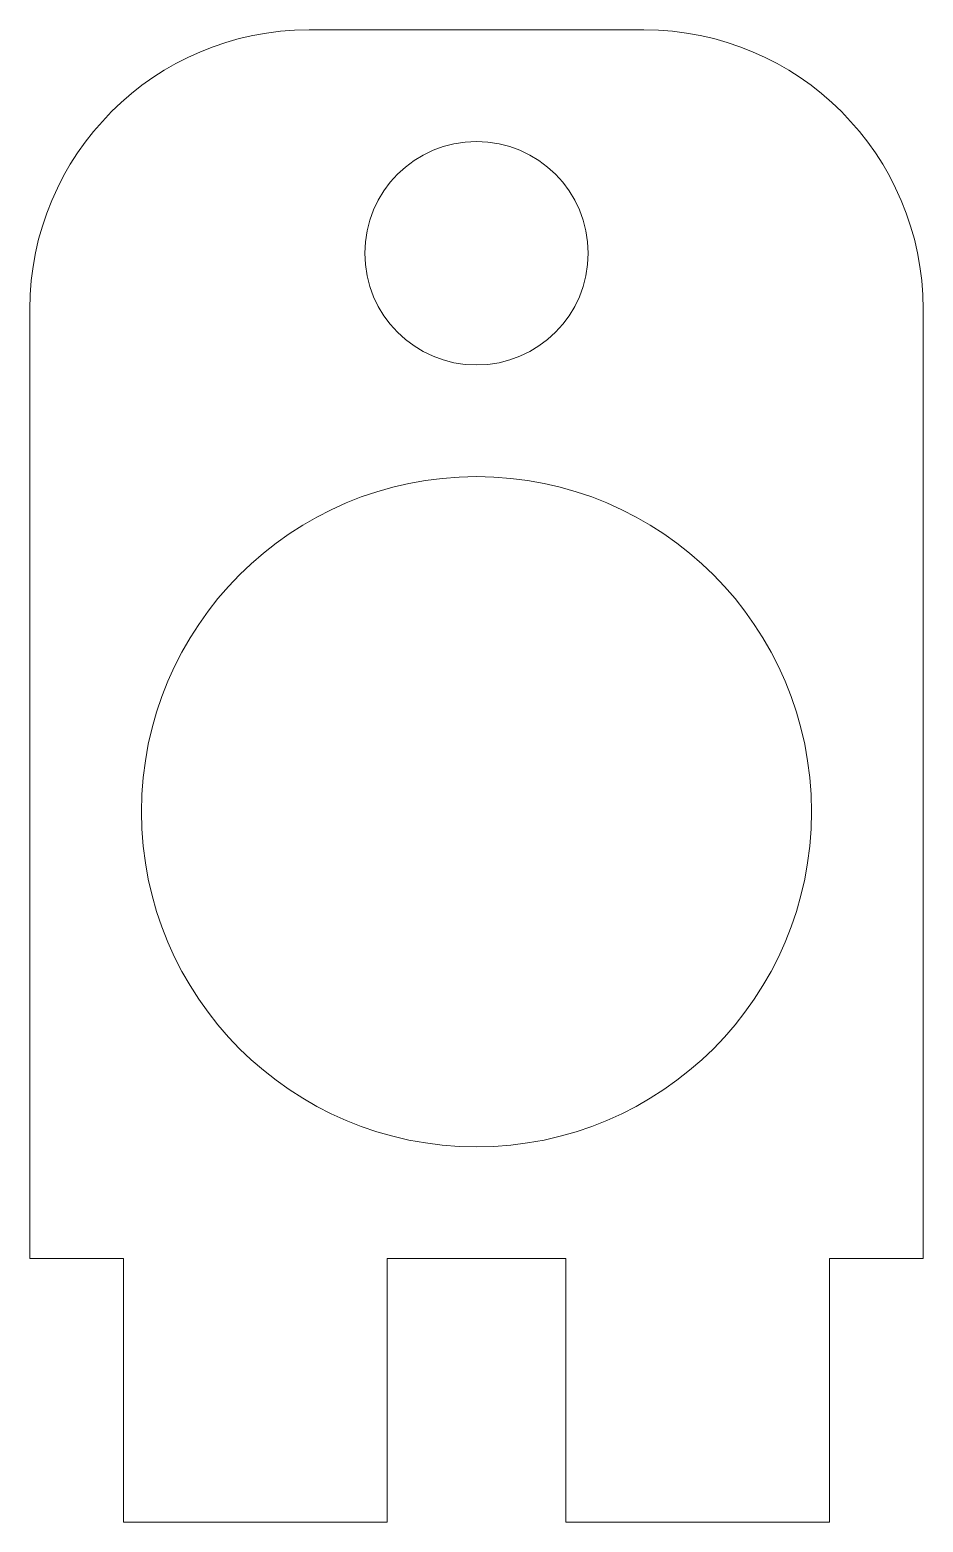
# Model space of a CAD drawing. Header units: inches. Extents: x 0 to 0.4, y -0.118 to 0.55.
import ezdxf

# ---------------------------------------------------------------- set-up
doc = ezdxf.new("R2010")
doc.units = ezdxf.units.IN
doc.header["$MEASUREMENT"] = 0

msp = doc.modelspace()

# ---------------------------------------------------------------- linework, layer by layer
at = {"color": 7, "linetype": 'Continuous', "lineweight": 15}
for p, q in [((0.275, 0.55), (0.125, 0.55)), ((0, 0.425), (0, 0)), ((0.4, 0), (0.4, 0.425)), ((0, 0), (0.042, 0)), ((0.042, 0), (0.042, -0.118)), ((0.16, 0), (0.24, 0)), ((0.16, -0.118), (0.16, 0)), ((0.24, 0), (0.24, -0.118)), ((0.358, 0), (0.4, 0)), ((0.358, -0.118), (0.358, 0)), ((0.042, -0.118), (0.16, -0.118)), ((0.24, -0.118), (0.358, -0.118))]:
    msp.add_line(p, q, dxfattribs=at)
for centre, radius in [((0.2, 0.45), 0.05), ((0.2, 0.2), 0.15)]:
    msp.add_circle(centre, radius, dxfattribs=at)
for centre, start, end in [((0.125, 0.425), 90, 180), ((0.275, 0.425), 0, 90)]:
    msp.add_arc(centre, 0.125, start, end, dxfattribs=at)

doc.saveas('drawing.dxf')
